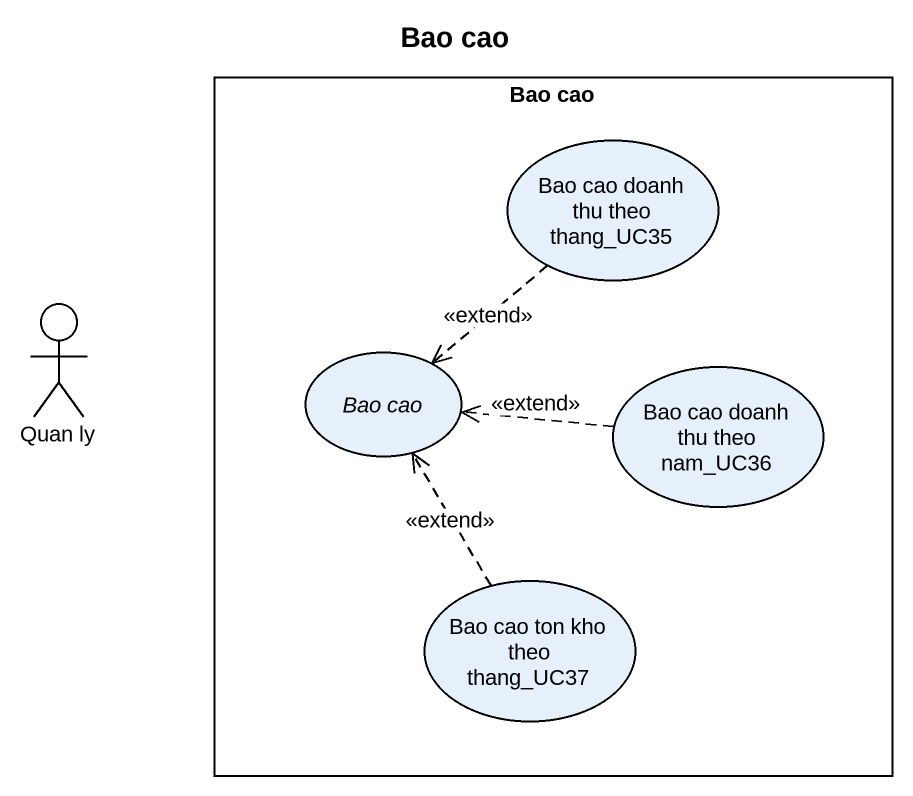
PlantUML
@startuml
title Bao cao
rectangle "Bao cao" as Bao_cao {
  usecase "Bao cao doanh thu theo thang_UC35" as Bao_cao_doanh_thu_theo
  usecase "Bao cao" as Bao_cao_2
  usecase "Bao cao doanh thu theo nam_UC36" as Bao_cao_doanh_thu_theo_nam
  usecase "Bao cao ton kho theo thang_UC37" as Bao_cao_ton_kho_theo_thang
}
actor "Quan ly" as Quan_ly
Bao_cao_doanh_thu_theo ..> Bao_cao_2 : <<extend>>
Bao_cao_doanh_thu_theo_nam .left.> Bao_cao_2 : <<extend>>
Bao_cao_ton_kho_theo_thang .up.> Bao_cao_2 : <<extend>>
@enduml
